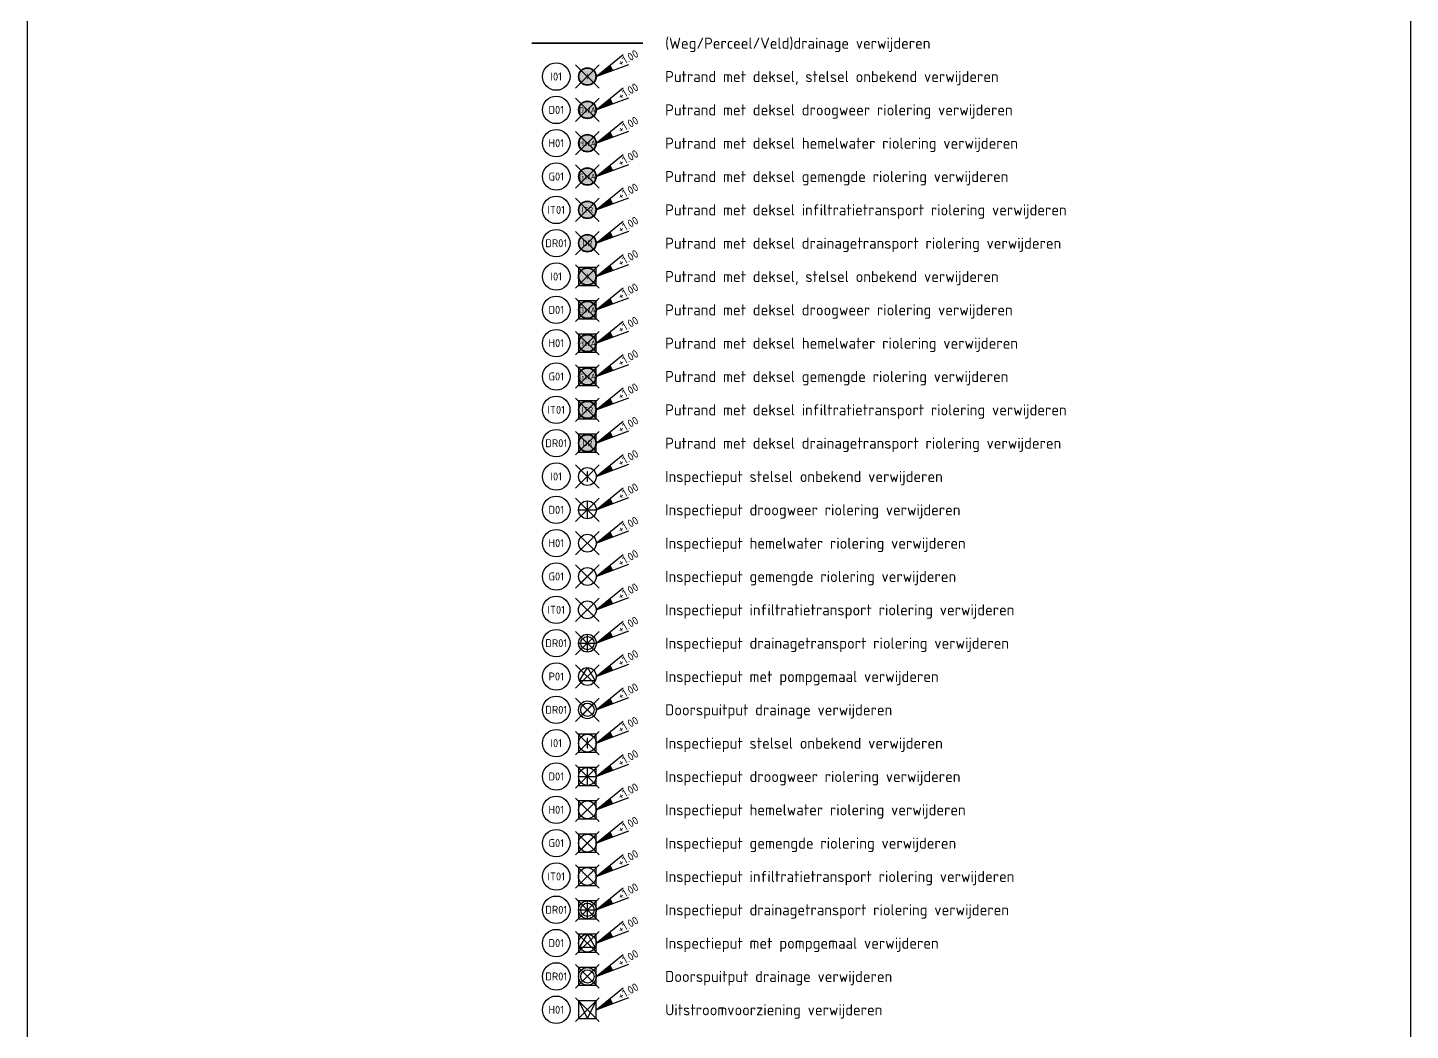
# Model space of a CAD drawing. Header units: metres. Extents: x 3957 to 4309, y 1331 to 1626.
# Drawn here: x 3999.7 to 4061.9, y 1447.8 to 1493 of the extents above; entities that cross this region are included whole.
import ezdxf
from ezdxf.enums import TextEntityAlignment as Align

# ---------------------------------------------------------------- set-up
doc = ezdxf.new("R2010")
doc.units = ezdxf.units.M
for name, color, linetype, lineweight in [('V-WE-RI-DRAINAGE_DRAIN-G', 90, 'V-RI-DRAINAGE-SO', 35), ('V-WE-RI-DRAINAGE_PUT-S', 90, 'Continuous', 25), ('V-WE-RI-DRAINAGE_PUTDEKSELNIVEAU-S', 90, 'Continuous', 25), ('V-WE-RI-DRAINAGE_PUTNUMMER-S', 90, 'Continuous', 25), ('V-WE-RI-DRAINAGE_RIOOLPUT_DEKSEL-S', 90, 'Continuous', 25), ('V-WE-RI-DRAINAGE_RIOOLPUT_INSPECTIEPUT-S', 90, 'Continuous', 25), ('V-WE-RI-DWA_PUTDEKSELNIVEAU-S', 20, 'Continuous', 25), ('V-WE-RI-DWA_PUTNUMMER-S', 20, 'Continuous', 25), ('V-WE-RI-DWA_RIOOLPUT_DEKSEL-S', 20, 'Continuous', 25), ('V-WE-RI-DWA_RIOOLPUT_INSPECTIEPUT-S', 20, 'Continuous', 25), ('V-WE-RI-DWA_RIOOLPUT_POMPPUT-S', 20, 'Continuous', 25), ('V-WE-RI-GWA_PUTDEKSELNIVEAU-S', 30, 'Continuous', 25), ('V-WE-RI-GWA_PUTNUMMER-S', 30, 'Continuous', 25), ('V-WE-RI-GWA_RIOOLPUT_DEKSEL-S', 30, 'Continuous', 25), ('V-WE-RI-GWA_RIOOLPUT_INSPECTIEPUT-S', 30, 'Continuous', 25), ('V-WE-RI-HWA_PUTDEKSELNIVEAU-S', 150, 'Continuous', 25), ('V-WE-RI-HWA_PUTNUMMER-S', 150, 'Continuous', 25), ('V-WE-RI-HWA_RIOOLPUT_DEKSEL-S', 150, 'Continuous', 25), ('V-WE-RI-HWA_RIOOLPUT_INSPECTIEPUT-S', 150, 'Continuous', 25), ('V-WE-RI-HWA_UITLAATCONSTRUCTIE-S', 150, 'Continuous', 25), ('V-WE-RI-ITR_PUTDEKSELNIVEAU-S', 140, 'Continuous', 25), ('V-WE-RI-ITR_PUTNUMMER-S', 140, 'Continuous', 25), ('V-WE-RI-ITR_RIOOLPUT_DEKSEL-S', 140, 'Continuous', 25), ('V-WE-RI-ITR_RIOOLPUT_INSPECTIEPUT-S', 140, 'Continuous', 25), ('V-WE-RI-OVERIG_PUTDEKSELNIVEAU-S', 10, 'Continuous', 25), ('V-WE-RI-OVERIG_PUTNUMMER-S', 10, 'Continuous', 25), ('V-WE-RI-OVERIG_RIOOLPUT_DEKSEL-S', 10, 'Continuous', 25), ('V-WE-RI-OVERIG_RIOOLPUT_INSPECTIE-S', 10, 'Continuous', 25), ('X-XX-AL-LEGENDA-T25', 7, 'Continuous', 25)]:
    doc.layers.add(name, color=color, linetype=linetype, lineweight=lineweight)
doc.styles.add('NLCS-ISO', font='NLCS-ISO.ttf')
doc.styles.add('NLCS-ISO-ANNOTATIEF-T25', font='NLCS-ISO.ttf', dxfattribs={"height": 2.5})
doc.linetypes.add('V-RI-DRAINAGE-SO', pattern='A,3,[24,NLCS.SHX,S=1,R=0,X=0,Y=0],3,-1.8,1.8,-1.8,2.4,-1.8,1.8,-1.8', length=19.2)

# ---------------------------------------------------------------- blocks, each defined once
blk = doc.blocks.new('V-SRI-PUT_DEKSEL_OVERIG-SO')
at = {"true_color": 0xffffff}
h = blk.add_hatch(color=7, dxfattribs=at)
h.dxf.hatch_style = 1
h.paths.add_polyline_path([(-2, -2), (2, -2), (2, 2), (-2, 2)])
for p, q in [((-2.65, -2.65), (2.65, 2.65)), ((2.65, -2.65), (-2.65, 2.65))]:
    blk.add_line(p, q)
at = {"flags": 128}
blk.add_lwpolyline([(-2, -2), (2, -2), (2, 2), (-2, 2)], close=True, dxfattribs=at)
for radius in [2, 1.9]:
    blk.add_circle((0, 0), radius)
at = {"style": 'NLCS-ISO'}
blk.add_text('I', height=1.3, dxfattribs=at).set_placement((0, -0.01), align=Align.MIDDLE_CENTER)
blk = doc.blocks.new('V-SRI-UITSTROOMVOORZIENING-SO')
for p, q in [((-2.65, -2.65), (2.65, 2.65)), ((2.65, -2.65), (-2.65, 2.65))]:
    blk.add_line(p, q)
at = {"flags": 128}
blk.add_lwpolyline([(-2, -2), (2, -2), (2, 2), (-2, 2)], close=True, dxfattribs=at)
blk.add_lwpolyline([(-2, 2), (0, -2), (2, 2)], dxfattribs=at)
blk = doc.blocks.new('SRI-PUTDEKSELHOOGTE-SO')
h = blk.add_hatch(color=256)
h.dxf.hatch_style = 1
h.paths.add_polyline_path([(0, 0), (3.66, 1.37), (3.02, 2.49)])
for p, q in [((0, 0), (6.04, 4.97)), ((0, 0), (7.32, 2.74)), ((3.02, 2.49), (3.66, 1.37))]:
    blk.add_line(p, q)
at = {"style": 'NLCS-ISO'}
blk.add_attdef('PUTHGT', text='', height=1.8, rotation=30, dxfattribs=at).set_placement((5.02, 2.93), align=Align.MIDDLE_LEFT)
blk = doc.blocks.new('SRI-PUTNUMMER-SO')
blk.add_circle((0, 0), 3.09)
at = {"style": 'NLCS-ISO'}
blk.add_attdef('PUTNR', text='', height=1.8, dxfattribs=at).set_placement((0, 0), align=Align.MIDDLE_CENTER)
blk = doc.blocks.new('V-SRI-PUT_INSPECTIE_01-SO')
for p, q in [((-2.65, -2.65), (2.65, 2.65)), ((2.65, -2.65), (-2.65, 2.65))]:
    blk.add_line(p, q)
blk.add_circle((0, 0), 2)
at = {"style": 'NLCS-ISO'}
blk.add_text('I', height=2.5, dxfattribs=at).set_placement((0, -0.01), align=Align.MIDDLE_CENTER)
blk = doc.blocks.new('V-SRI-PUT_DWA_01-SO')
for p, q in [((-2.65, -2.65), (2.65, 2.65)), ((2.65, -2.65), (-2.65, 2.65)), ((-2, 0), (2, 0)), ((0, -2), (0, 2))]:
    blk.add_line(p, q)
blk.add_circle((0, 0), 2)
blk = doc.blocks.new('V-SRI-PUT_HWA_01-SO')
for p, q in [((-2.65, -2.65), (2.65, 2.65)), ((2.65, -2.65), (-2.65, 2.65))]:
    blk.add_line(p, q)
blk.add_circle((0, 0), 2)
blk = doc.blocks.new('V-SRI-PUT_GWA_01-SO')
for p, q in [((-2.65, -2.65), (2.65, 2.65)), ((2.65, -2.65), (-2.65, 2.65)), ((-1.41, -1.41), (1.41, 1.41))]:
    blk.add_line(p, q)
blk.add_circle((0, 0), 2)
blk = doc.blocks.new('V-SRI-PUT_ITR_01-SO')
for p, q in [((-2.65, -2.65), (2.65, 2.65)), ((2.65, -2.65), (-2.65, 2.65))]:
    blk.add_line(p, q)
for centre, radius in [((0, 0), 2), ((-1.75, 0.25), 0.004), ((-1.5, 0.75), 0.004), ((-1.25, 1.25), 0.004), ((-1.25, 0.25), 0.004), ((-1, 0.75), 0.004), ((-0.75, 1.25), 0.004), ((-0.75, 0.25), 0.004), ((-0.5, 1.75), 0.004), ((-0.5, 0.75), 0.004), ((-0.25, 1.25), 0.004), ((-0.25, 0.25), 0.004), ((0, 1.75), 0.004), ((0, 0.75), 0.004), ((0.25, 1.25), 0.004), ((0.25, 0.25), 0.004), ((0.5, 1.75), 0.004), ((0.5, 0.75), 0.004), ((0.75, 1.25), 0.004), ((0.75, 0.25), 0.004), ((1, 0.75), 0.004), ((1.25, 1.25), 0.004), ((1.25, 0.25), 0.004), ((1.5, 0.75), 0.004), ((1.75, 0.25), 0.004), ((-1.75, -0.75), 0.004), ((-1.5, -0.25), 0.004), ((-1.5, -1.25), 0.004), ((-1.25, -0.75), 0.004), ((-1, -0.25), 0.004), ((-1, -1.25), 0.004), ((-0.75, -0.75), 0.004), ((-0.75, -1.75), 0.004), ((-0.5, -0.25), 0.004), ((-0.5, -1.25), 0.004), ((-0.25, -0.75), 0.004), ((-0.25, -1.75), 0.004), ((0, -0.25), 0.004), ((0, -1.25), 0.004), ((0.25, -0.75), 0.004), ((0.25, -1.75), 0.004), ((0.5, -0.25), 0.004), ((0.5, -1.25), 0.004), ((0.75, -0.75), 0.004), ((0.75, -1.75), 0.004), ((1, -0.25), 0.004), ((1, -1.25), 0.004), ((1.25, -0.75), 0.004), ((1.5, -0.25), 0.004), ((1.5, -1.25), 0.004), ((1.75, -0.75), 0.004)]:
    blk.add_circle(centre, radius)
blk = doc.blocks.new('V-SRI-PUT_DRAIN_01-SO')
for p, q in [((-2.65, -2.65), (2.65, 2.65)), ((2.65, -2.65), (-2.65, 2.65)), ((-2, 0), (2, 0)), ((0, -2), (0, 2))]:
    blk.add_line(p, q)
for radius in [2, 1.5]:
    blk.add_circle((0, 0), radius)
blk = doc.blocks.new('V-SRI-PUT_POMPPUT_01-SO')
for p, q in [((-2.65, -2.65), (2.65, 2.65)), ((2.65, -2.65), (-2.65, 2.65)), ((-1.74, -0.98), (0, 2)), ((0, 2), (1.74, -0.98)), ((1.74, -0.98), (-1.74, -0.98))]:
    blk.add_line(p, q)
blk.add_circle((0, 0), 2)
blk = doc.blocks.new('V-SRI-PUT_DRAIN_DOORSPUIT_01-SO')
for p, q in [((-2.65, -2.65), (2.65, 2.65)), ((2.65, -2.65), (-2.65, 2.65)), ((-1.41, -1.41), (1.41, 1.41))]:
    blk.add_line(p, q)
for radius in [2, 1.5]:
    blk.add_circle((0, 0), radius)
blk = doc.blocks.new('V-SRI-PUT_DEKSEL_OVERIG_01-SO')
at = {"true_color": 0xffffff}
h = blk.add_hatch(color=7, dxfattribs=at)
h.dxf.hatch_style = 1
edge = h.paths.add_edge_path()
edge.add_arc((0, 0), 2, 0, 360)
for p, q in [((-2.65, -2.65), (2.65, 2.65)), ((2.65, -2.65), (-2.65, 2.65))]:
    blk.add_line(p, q)
for radius in [2, 1.9]:
    blk.add_circle((0, 0), radius)
at = {"style": 'NLCS-ISO'}
blk.add_text('I', height=1.3, dxfattribs=at).set_placement((0, -0.01), align=Align.MIDDLE_CENTER)
blk = doc.blocks.new('V-SRI-PUT_DEKSEL_DWA_01-SO')
at = {"true_color": 0xffffff}
h = blk.add_hatch(color=7, dxfattribs=at)
h.dxf.hatch_style = 1
edge = h.paths.add_edge_path()
edge.add_arc((0, 0), 2, 0, 360)
for p, q in [((-2.65, -2.65), (2.65, 2.65)), ((2.65, -2.65), (-2.65, 2.65))]:
    blk.add_line(p, q)
for radius in [2, 1.9]:
    blk.add_circle((0, 0), radius)
at = {"style": 'NLCS-ISO'}
blk.add_text('DWA', height=1.3, dxfattribs=at).set_placement((0, -0.01), align=Align.MIDDLE_CENTER)
blk = doc.blocks.new('V-SRI-PUT_DEKSEL_HWA_01-SO')
at = {"true_color": 0xffffff}
h = blk.add_hatch(color=7, dxfattribs=at)
h.dxf.hatch_style = 1
edge = h.paths.add_edge_path()
edge.add_arc((0, 0), 2, 0, 360)
for p, q in [((-2.65, -2.65), (2.65, 2.65)), ((2.65, -2.65), (-2.65, 2.65))]:
    blk.add_line(p, q)
for radius in [2, 1.9]:
    blk.add_circle((0, 0), radius)
at = {"style": 'NLCS-ISO'}
blk.add_text('HWA', height=1.3, dxfattribs=at).set_placement((0, -0.01), align=Align.MIDDLE_CENTER)
blk = doc.blocks.new('V-SRI-PUT_DEKSEL_GWA_01-SO')
at = {"true_color": 0xffffff}
h = blk.add_hatch(color=7, dxfattribs=at)
h.dxf.hatch_style = 1
edge = h.paths.add_edge_path()
edge.add_arc((0, 0), 2, 0, 360)
for p, q in [((-2.65, -2.65), (2.65, 2.65)), ((2.65, -2.65), (-2.65, 2.65))]:
    blk.add_line(p, q)
for radius in [2, 1.9]:
    blk.add_circle((0, 0), radius)
at = {"style": 'NLCS-ISO'}
blk.add_text('GWA', height=1.3, dxfattribs=at).set_placement((0, -0.01), align=Align.MIDDLE_CENTER)
blk = doc.blocks.new('V-SRI-PUT_DEKSEL_ITR_01-SO')
at = {"true_color": 0xffffff}
h = blk.add_hatch(color=7, dxfattribs=at)
h.dxf.hatch_style = 1
edge = h.paths.add_edge_path()
edge.add_arc((0, 0), 2, 0, 360)
for p, q in [((-2.65, -2.65), (2.65, 2.65)), ((2.65, -2.65), (-2.65, 2.65))]:
    blk.add_line(p, q)
for radius in [2, 1.9]:
    blk.add_circle((0, 0), radius)
at = {"style": 'NLCS-ISO'}
blk.add_text('ITR', height=1.3, dxfattribs=at).set_placement((0, -0.01), align=Align.MIDDLE_CENTER)
blk = doc.blocks.new('V-SRI-PUT_DEKSEL_DRAINAGE_01-SO')
at = {"true_color": 0xffffff}
h = blk.add_hatch(color=7, dxfattribs=at)
h.dxf.hatch_style = 1
edge = h.paths.add_edge_path()
edge.add_arc((0, 0), 2, 0, 360)
for p, q in [((-2.65, -2.65), (2.65, 2.65)), ((2.65, -2.65), (-2.65, 2.65))]:
    blk.add_line(p, q)
for radius in [2, 1.9]:
    blk.add_circle((0, 0), radius)
at = {"style": 'NLCS-ISO'}
blk.add_text('DR', height=1.3, dxfattribs=at).set_placement((0, -0.01), align=Align.MIDDLE_CENTER)
blk = doc.blocks.new('V-SRI-PUT_INSPECTIE-SO')
for p, q in [((-2.65, -2.65), (2.65, 2.65)), ((2.65, -2.65), (-2.65, 2.65))]:
    blk.add_line(p, q)
at = {"flags": 128}
blk.add_lwpolyline([(-2, -2), (2, -2), (2, 2), (-2, 2)], close=True, dxfattribs=at)
blk.add_circle((0, 0), 2)
at = {"style": 'NLCS-ISO'}
blk.add_text('I', height=2.5, dxfattribs=at).set_placement((0, -0.01), align=Align.MIDDLE_CENTER)
blk = doc.blocks.new('V-SRI-PUT_DWA-SO')
for p, q in [((-2.65, -2.65), (2.65, 2.65)), ((2.65, -2.65), (-2.65, 2.65)), ((-2, 0), (2, 0)), ((0, -2), (0, 2))]:
    blk.add_line(p, q)
blk.add_lwpolyline([(-2, -2), (2, -2), (2, 2), (-2, 2)], close=True)
blk.add_circle((0, 0), 2)
blk = doc.blocks.new('V-SRI-PUT_HWA-SO')
for p, q in [((-2.65, -2.65), (2.65, 2.65)), ((2.65, -2.65), (-2.65, 2.65))]:
    blk.add_line(p, q)
blk.add_lwpolyline([(-2, -2), (2, -2), (2, 2), (-2, 2)], close=True)
blk.add_circle((0, 0), 2)
blk = doc.blocks.new('V-SRI-PUT_GWA-SO')
for p, q in [((-2.65, -2.65), (2.65, 2.65)), ((2.65, -2.65), (-2.65, 2.65)), ((-1.41, -1.41), (1.41, 1.41))]:
    blk.add_line(p, q)
blk.add_lwpolyline([(-2, -2), (2, -2), (2, 2), (-2, 2)], close=True)
blk.add_circle((0, 0), 2)
blk = doc.blocks.new('V-SRI-PUT_ITR-SO')
for p, q in [((-2.65, -2.65), (2.65, 2.65)), ((2.65, -2.65), (-2.65, 2.65))]:
    blk.add_line(p, q)
blk.add_lwpolyline([(-2, -2), (2, -2), (2, 2), (-2, 2)], close=True)
for centre, radius in [((0, 0), 2), ((-1.75, 0.25), 0.004), ((-1.5, 0.75), 0.004), ((-1.25, 1.25), 0.004), ((-1.25, 0.25), 0.004), ((-1, 0.75), 0.004), ((-0.75, 1.25), 0.004), ((-0.75, 0.25), 0.004), ((-0.5, 1.75), 0.004), ((-0.5, 0.75), 0.004), ((-0.25, 1.25), 0.004), ((-0.25, 0.25), 0.004), ((0, 1.75), 0.004), ((0, 0.75), 0.004), ((0.25, 1.25), 0.004), ((0.25, 0.25), 0.004), ((0.5, 1.75), 0.004), ((0.5, 0.75), 0.004), ((0.75, 1.25), 0.004), ((0.75, 0.25), 0.004), ((1, 0.75), 0.004), ((1.25, 1.25), 0.004), ((1.25, 0.25), 0.004), ((1.5, 0.75), 0.004), ((1.75, 0.25), 0.004), ((-1.75, -0.75), 0.004), ((-1.5, -0.25), 0.004), ((-1.5, -1.25), 0.004), ((-1.25, -0.75), 0.004), ((-1, -0.25), 0.004), ((-1, -1.25), 0.004), ((-0.75, -0.75), 0.004), ((-0.75, -1.75), 0.004), ((-0.5, -0.25), 0.004), ((-0.5, -1.25), 0.004), ((-0.25, -0.75), 0.004), ((-0.25, -1.75), 0.004), ((0, -0.25), 0.004), ((0, -1.25), 0.004), ((0.25, -0.75), 0.004), ((0.25, -1.75), 0.004), ((0.5, -0.25), 0.004), ((0.5, -1.25), 0.004), ((0.75, -0.75), 0.004), ((0.75, -1.75), 0.004), ((1, -0.25), 0.004), ((1, -1.25), 0.004), ((1.25, -0.75), 0.004), ((1.5, -0.25), 0.004), ((1.5, -1.25), 0.004), ((1.75, -0.75), 0.004)]:
    blk.add_circle(centre, radius)
blk = doc.blocks.new('V-SRI-PUT_DRAIN-SO')
for p, q in [((-2.65, -2.65), (2.65, 2.65)), ((2.65, -2.65), (-2.65, 2.65)), ((-2, 0), (2, 0)), ((0, -2), (0, 2))]:
    blk.add_line(p, q)
blk.add_lwpolyline([(-2, -2), (2, -2), (2, 2), (-2, 2)], close=True)
for radius in [2, 1.5]:
    blk.add_circle((0, 0), radius)
blk = doc.blocks.new('V-SRI-PUT_POMPPUT-SO')
for p, q in [((-2.65, -2.65), (2.65, 2.65)), ((2.65, -2.65), (-2.65, 2.65)), ((-1.74, -0.98), (0, 2)), ((0, 2), (1.74, -0.98)), ((1.74, -0.98), (-1.74, -0.98))]:
    blk.add_line(p, q)
blk.add_lwpolyline([(-2, -2), (2, -2), (2, 2), (-2, 2)], close=True)
blk.add_circle((0, 0), 2)
blk = doc.blocks.new('V-SRI-PUT_DRAIN_DOORSPUIT-SO')
for p, q in [((-2.65, -2.65), (2.65, 2.65)), ((2.65, -2.65), (-2.65, 2.65)), ((-2, -2), (2, 2))]:
    blk.add_line(p, q)
blk.add_lwpolyline([(-2, -2), (2, -2), (2, 2), (-2, 2)], close=True)
for radius in [2, 1.5]:
    blk.add_circle((0, 0), radius)
blk = doc.blocks.new('V-SRI-PUT_DEKSEL_DWA-SO')
at = {"true_color": 0xffffff}
h = blk.add_hatch(color=7, dxfattribs=at)
h.dxf.hatch_style = 1
h.paths.add_polyline_path([(-2, -2), (2, -2), (2, 2), (-2, 2)])
for p, q in [((-2.65, -2.65), (2.65, 2.65)), ((2.65, -2.65), (-2.65, 2.65))]:
    blk.add_line(p, q)
at = {"flags": 128}
blk.add_lwpolyline([(-2, -2), (2, -2), (2, 2), (-2, 2)], close=True, dxfattribs=at)
for radius in [2, 1.9]:
    blk.add_circle((0, 0), radius)
at = {"style": 'NLCS-ISO'}
blk.add_text('DWA', height=1.3, dxfattribs=at).set_placement((0, -0.01), align=Align.MIDDLE_CENTER)
blk = doc.blocks.new('V-SRI-PUT_DEKSEL_DRAINAGE-SO')
at = {"true_color": 0xffffff}
h = blk.add_hatch(color=7, dxfattribs=at)
h.dxf.hatch_style = 1
h.paths.add_polyline_path([(-2, -2), (2, -2), (2, 2), (-2, 2)])
for p, q in [((-2.65, -2.65), (2.65, 2.65)), ((2.65, -2.65), (-2.65, 2.65))]:
    blk.add_line(p, q)
at = {"flags": 128}
blk.add_lwpolyline([(-2, -2), (2, -2), (2, 2), (-2, 2)], close=True, dxfattribs=at)
for radius in [2, 1.9]:
    blk.add_circle((0, 0), radius)
at = {"style": 'NLCS-ISO'}
blk.add_text('DR', height=1.3, dxfattribs=at).set_placement((0, -0.01), align=Align.MIDDLE_CENTER)
blk = doc.blocks.new('V-SRI-PUT_DEKSEL_GWA-SO')
at = {"true_color": 0xffffff}
h = blk.add_hatch(color=7, dxfattribs=at)
h.dxf.hatch_style = 1
h.paths.add_polyline_path([(-2, -2), (2, -2), (2, 2), (-2, 2)])
for p, q in [((-2.65, -2.65), (2.65, 2.65)), ((2.65, -2.65), (-2.65, 2.65))]:
    blk.add_line(p, q)
at = {"flags": 128}
blk.add_lwpolyline([(-2, -2), (2, -2), (2, 2), (-2, 2)], close=True, dxfattribs=at)
for radius in [2, 1.9]:
    blk.add_circle((0, 0), radius)
at = {"style": 'NLCS-ISO'}
blk.add_text('GWA', height=1.3, dxfattribs=at).set_placement((0, -0.01), align=Align.MIDDLE_CENTER)
blk = doc.blocks.new('V-SRI-PUT_DEKSEL_HWA-SO')
at = {"true_color": 0xffffff}
h = blk.add_hatch(color=7, dxfattribs=at)
h.dxf.hatch_style = 1
h.paths.add_polyline_path([(-2, -2), (2, -2), (2, 2), (-2, 2)])
for p, q in [((-2.65, -2.65), (2.65, 2.65)), ((2.65, -2.65), (-2.65, 2.65))]:
    blk.add_line(p, q)
at = {"flags": 128}
blk.add_lwpolyline([(-2, -2), (2, -2), (2, 2), (-2, 2)], close=True, dxfattribs=at)
for radius in [2, 1.9]:
    blk.add_circle((0, 0), radius)
at = {"style": 'NLCS-ISO'}
blk.add_text('HWA', height=1.3, dxfattribs=at).set_placement((0, -0.01), align=Align.MIDDLE_CENTER)
blk = doc.blocks.new('V-SRI-PUT_DEKSEL_ITR-SO')
at = {"true_color": 0xffffff}
h = blk.add_hatch(color=7, dxfattribs=at)
h.dxf.hatch_style = 1
h.paths.add_polyline_path([(-2, -2), (2, -2), (2, 2), (-2, 2)])
for p, q in [((-2.65, -2.65), (2.65, 2.65)), ((2.65, -2.65), (-2.65, 2.65))]:
    blk.add_line(p, q)
at = {"flags": 128}
blk.add_lwpolyline([(-2, -2), (2, -2), (2, 2), (-2, 2)], close=True, dxfattribs=at)
for radius in [2, 1.9]:
    blk.add_circle((0, 0), radius)
at = {"style": 'NLCS-ISO'}
blk.add_text('ITR', height=1.3, dxfattribs=at).set_placement((0, -0.01), align=Align.MIDDLE_CENTER)

msp = doc.modelspace()

# ---------------------------------------------------------------- linework, layer by layer
msp.add_lwpolyline([(3999.697, 1608.349), (4061.914, 1608.349), (4061.914, 1331.11), (3999.697, 1331.11)], close=True)
at = {"layer": 'V-WE-RI-DRAINAGE_DRAIN-G', "flags": 128}
msp.add_lwpolyline([(4022.383, 1492.26), (4027.383, 1492.26)], dxfattribs=at)

# ---------------------------------------------------------------- block references
at = {"layer": 'V-WE-RI-DRAINAGE_PUT-S', "xscale": 0.2, "yscale": 0.2, "zscale": 0.2}
for name, p in [('V-SRI-PUT_DRAIN_DOORSPUIT_01-SO', (4024.883, 1462.26)), ('V-SRI-PUT_DRAIN_DOORSPUIT-SO', (4024.883, 1450.26))]:
    msp.add_blockref(name, p, dxfattribs=at)
at = {"layer": 'V-WE-RI-DRAINAGE_PUTDEKSELNIVEAU-S', "xscale": 0.2, "yscale": 0.2, "zscale": 0.2}
for p in [(4025.283, 1483.26), (4025.283, 1474.26), (4025.283, 1465.26), (4025.283, 1462.26), (4025.283, 1453.26), (4025.283, 1450.26)]:
    msp.add_blockref('SRI-PUTDEKSELHOOGTE-SO', p, dxfattribs=at).add_auto_attribs({'PUTHGT': '+1.00'})
at = {"layer": 'V-WE-RI-DRAINAGE_PUTNUMMER-S', "xscale": 0.2, "yscale": 0.2, "zscale": 0.2}
for p in [(4023.483, 1483.26), (4023.483, 1474.26), (4023.483, 1465.26), (4023.483, 1462.26), (4023.483, 1453.26), (4023.483, 1450.26)]:
    msp.add_blockref('SRI-PUTNUMMER-SO', p, dxfattribs=at).add_auto_attribs({'PUTNR': 'DR01'})
at = {"layer": 'V-WE-RI-DRAINAGE_RIOOLPUT_DEKSEL-S', "xscale": 0.2, "yscale": 0.2, "zscale": 0.2}
for name, p in [('V-SRI-PUT_DEKSEL_DRAINAGE_01-SO', (4024.883, 1483.26)), ('V-SRI-PUT_DEKSEL_DRAINAGE-SO', (4024.883, 1474.26))]:
    msp.add_blockref(name, p, dxfattribs=at)
at = {"layer": 'V-WE-RI-DRAINAGE_RIOOLPUT_INSPECTIEPUT-S', "xscale": 0.2, "yscale": 0.2, "zscale": 0.2}
for name, p in [('V-SRI-PUT_DRAIN_01-SO', (4024.883, 1465.26)), ('V-SRI-PUT_DRAIN-SO', (4024.883, 1453.26))]:
    msp.add_blockref(name, p, dxfattribs=at)
at = {"layer": 'V-WE-RI-DWA_PUTDEKSELNIVEAU-S', "xscale": 0.2, "yscale": 0.2, "zscale": 0.2}
for p in [(4025.283, 1489.26), (4025.283, 1480.26), (4025.283, 1471.26), (4025.283, 1463.76), (4025.283, 1459.26), (4025.283, 1451.76)]:
    msp.add_blockref('SRI-PUTDEKSELHOOGTE-SO', p, dxfattribs=at).add_auto_attribs({'PUTHGT': '+1.00'})
at = {"layer": 'V-WE-RI-DWA_PUTNUMMER-S', "xscale": 0.2, "yscale": 0.2, "zscale": 0.2}
for p, values in [((4023.483, 1489.26), {'PUTNR': 'D01'}), ((4023.483, 1480.26), {'PUTNR': 'D01'}), ((4023.483, 1471.26), {'PUTNR': 'D01'}), ((4023.483, 1463.76), {'PUTNR': 'P01'}), ((4023.483, 1459.26), {'PUTNR': 'D01'}), ((4023.483, 1451.76), {'PUTNR': 'D01'})]:
    msp.add_blockref('SRI-PUTNUMMER-SO', p, dxfattribs=at).add_auto_attribs(values)
at = {"layer": 'V-WE-RI-DWA_RIOOLPUT_DEKSEL-S', "xscale": 0.2, "yscale": 0.2, "zscale": 0.2}
for name, p in [('V-SRI-PUT_DEKSEL_DWA_01-SO', (4024.883, 1489.26)), ('V-SRI-PUT_DEKSEL_DWA-SO', (4024.883, 1480.26))]:
    msp.add_blockref(name, p, dxfattribs=at)
at = {"layer": 'V-WE-RI-DWA_RIOOLPUT_INSPECTIEPUT-S', "xscale": 0.2, "yscale": 0.2, "zscale": 0.2}
for name, p in [('V-SRI-PUT_DWA_01-SO', (4024.883, 1471.26)), ('V-SRI-PUT_DWA-SO', (4024.883, 1459.26))]:
    msp.add_blockref(name, p, dxfattribs=at)
at = {"layer": 'V-WE-RI-DWA_RIOOLPUT_POMPPUT-S', "xscale": 0.2, "yscale": 0.2, "zscale": 0.2}
for name, p in [('V-SRI-PUT_POMPPUT_01-SO', (4024.883, 1463.76)), ('V-SRI-PUT_POMPPUT-SO', (4024.883, 1451.76))]:
    msp.add_blockref(name, p, dxfattribs=at)
at = {"layer": 'V-WE-RI-GWA_PUTDEKSELNIVEAU-S', "xscale": 0.2, "yscale": 0.2, "zscale": 0.2}
for p in [(4025.283, 1486.26), (4025.283, 1477.26), (4025.283, 1468.26), (4025.283, 1456.26)]:
    msp.add_blockref('SRI-PUTDEKSELHOOGTE-SO', p, dxfattribs=at).add_auto_attribs({'PUTHGT': '+1.00'})
at = {"layer": 'V-WE-RI-GWA_PUTNUMMER-S', "xscale": 0.2, "yscale": 0.2, "zscale": 0.2}
for p in [(4023.483, 1486.26), (4023.483, 1477.26), (4023.483, 1468.26), (4023.483, 1456.26)]:
    msp.add_blockref('SRI-PUTNUMMER-SO', p, dxfattribs=at).add_auto_attribs({'PUTNR': 'G01'})
at = {"layer": 'V-WE-RI-GWA_RIOOLPUT_DEKSEL-S', "xscale": 0.2, "yscale": 0.2, "zscale": 0.2}
for name, p in [('V-SRI-PUT_DEKSEL_GWA_01-SO', (4024.883, 1486.26)), ('V-SRI-PUT_DEKSEL_GWA-SO', (4024.883, 1477.26))]:
    msp.add_blockref(name, p, dxfattribs=at)
at = {"layer": 'V-WE-RI-GWA_RIOOLPUT_INSPECTIEPUT-S', "xscale": 0.2, "yscale": 0.2, "zscale": 0.2}
for name, p in [('V-SRI-PUT_GWA_01-SO', (4024.883, 1468.26)), ('V-SRI-PUT_GWA-SO', (4024.883, 1456.26))]:
    msp.add_blockref(name, p, dxfattribs=at)
at = {"layer": 'V-WE-RI-HWA_PUTDEKSELNIVEAU-S', "xscale": 0.2, "yscale": 0.2, "zscale": 0.2}
for p in [(4025.283, 1487.76), (4025.283, 1478.76), (4025.283, 1469.76), (4025.283, 1457.76), (4025.283, 1448.76)]:
    msp.add_blockref('SRI-PUTDEKSELHOOGTE-SO', p, dxfattribs=at).add_auto_attribs({'PUTHGT': '+1.00'})
at = {"layer": 'V-WE-RI-HWA_PUTNUMMER-S', "xscale": 0.2, "yscale": 0.2, "zscale": 0.2}
for p in [(4023.483, 1487.76), (4023.483, 1478.76), (4023.483, 1469.76), (4023.483, 1457.76), (4023.483, 1448.76)]:
    msp.add_blockref('SRI-PUTNUMMER-SO', p, dxfattribs=at).add_auto_attribs({'PUTNR': 'H01'})
at = {"layer": 'V-WE-RI-HWA_RIOOLPUT_DEKSEL-S', "xscale": 0.2, "yscale": 0.2, "zscale": 0.2}
for name, p in [('V-SRI-PUT_DEKSEL_HWA_01-SO', (4024.883, 1487.76)), ('V-SRI-PUT_DEKSEL_HWA-SO', (4024.883, 1478.76))]:
    msp.add_blockref(name, p, dxfattribs=at)
at = {"layer": 'V-WE-RI-HWA_RIOOLPUT_INSPECTIEPUT-S', "xscale": 0.2, "yscale": 0.2, "zscale": 0.2}
for name, p in [('V-SRI-PUT_HWA_01-SO', (4024.883, 1469.76)), ('V-SRI-PUT_HWA-SO', (4024.883, 1457.76))]:
    msp.add_blockref(name, p, dxfattribs=at)
at = {"layer": 'V-WE-RI-HWA_UITLAATCONSTRUCTIE-S', "xscale": 0.2, "yscale": 0.2, "zscale": 0.2}
msp.add_blockref('V-SRI-UITSTROOMVOORZIENING-SO', (4024.883, 1448.76), dxfattribs=at)
at = {"layer": 'V-WE-RI-ITR_PUTDEKSELNIVEAU-S', "xscale": 0.2, "yscale": 0.2, "zscale": 0.2}
for p in [(4025.282, 1484.759), (4025.282, 1475.759), (4025.282, 1466.759), (4025.282, 1454.759)]:
    msp.add_blockref('SRI-PUTDEKSELHOOGTE-SO', p, dxfattribs=at).add_auto_attribs({'PUTHGT': '+1.00'})
at = {"layer": 'V-WE-RI-ITR_PUTNUMMER-S', "xscale": 0.2, "yscale": 0.2, "zscale": 0.2}
for p in [(4023.482, 1484.759), (4023.482, 1475.759), (4023.482, 1466.759), (4023.482, 1454.759)]:
    msp.add_blockref('SRI-PUTNUMMER-SO', p, dxfattribs=at).add_auto_attribs({'PUTNR': 'IT01'})
at = {"layer": 'V-WE-RI-ITR_RIOOLPUT_DEKSEL-S', "xscale": 0.2, "yscale": 0.2, "zscale": 0.2}
for name, p in [('V-SRI-PUT_DEKSEL_ITR_01-SO', (4024.883, 1484.76)), ('V-SRI-PUT_DEKSEL_ITR-SO', (4024.883, 1475.76))]:
    msp.add_blockref(name, p, dxfattribs=at)
at = {"layer": 'V-WE-RI-ITR_RIOOLPUT_INSPECTIEPUT-S', "xscale": 0.2, "yscale": 0.2, "zscale": 0.2}
for name, p in [('V-SRI-PUT_ITR_01-SO', (4024.882, 1466.759)), ('V-SRI-PUT_ITR-SO', (4024.882, 1454.759))]:
    msp.add_blockref(name, p, dxfattribs=at)
at = {"layer": 'V-WE-RI-OVERIG_PUTDEKSELNIVEAU-S', "xscale": 0.2, "yscale": 0.2, "zscale": 0.2}
for p in [(4025.283, 1490.76), (4025.283, 1481.76), (4025.283, 1472.76), (4025.283, 1460.76)]:
    msp.add_blockref('SRI-PUTDEKSELHOOGTE-SO', p, dxfattribs=at).add_auto_attribs({'PUTHGT': '+1.00'})
at = {"layer": 'V-WE-RI-OVERIG_PUTNUMMER-S', "xscale": 0.2, "yscale": 0.2, "zscale": 0.2}
for p in [(4023.483, 1490.76), (4023.483, 1481.76), (4023.483, 1472.76), (4023.483, 1460.76)]:
    msp.add_blockref('SRI-PUTNUMMER-SO', p, dxfattribs=at).add_auto_attribs({'PUTNR': 'I01'})
at = {"layer": 'V-WE-RI-OVERIG_RIOOLPUT_DEKSEL-S', "xscale": 0.2, "yscale": 0.2, "zscale": 0.2}
for name, p in [('V-SRI-PUT_DEKSEL_OVERIG_01-SO', (4024.883, 1490.76)), ('V-SRI-PUT_DEKSEL_OVERIG-SO', (4024.882, 1481.759))]:
    msp.add_blockref(name, p, dxfattribs=at)
at = {"layer": 'V-WE-RI-OVERIG_RIOOLPUT_INSPECTIE-S', "xscale": 0.2, "yscale": 0.2, "zscale": 0.2}
for name, p in [('V-SRI-PUT_INSPECTIE_01-SO', (4024.883, 1472.76)), ('V-SRI-PUT_INSPECTIE-SO', (4024.883, 1460.76))]:
    msp.add_blockref(name, p, dxfattribs=at)

# ---------------------------------------------------------------- texts
at = {"layer": 'X-XX-AL-LEGENDA-T25', "style": 'NLCS-ISO-ANNOTATIEF-T25'}
for s, p in [('(Weg/Perceel/Veld)drainage verwijderen', (4028.383, 1492.01)), ('Putrand met deksel, stelsel onbekend verwijderen', (4028.383, 1490.51)), ('Putrand met deksel droogweer riolering verwijderen', (4028.383, 1489.01)), ('Putrand met deksel hemelwater riolering verwijderen', (4028.383, 1487.51)), ('Putrand met deksel gemengde riolering verwijderen', (4028.383, 1486.01)), ('Putrand met deksel infiltratietransport riolering verwijderen', (4028.383, 1484.51)), ('Putrand met deksel drainagetransport riolering verwijderen', (4028.383, 1483.01)), ('Putrand met deksel, stelsel onbekend verwijderen', (4028.383, 1481.51)), ('Putrand met deksel droogweer riolering verwijderen', (4028.383, 1480.01)), ('Putrand met deksel hemelwater riolering verwijderen', (4028.383, 1478.51)), ('Putrand met deksel gemengde riolering verwijderen', (4028.383, 1477.01)), ('Putrand met deksel infiltratietransport riolering verwijderen', (4028.383, 1475.51)), ('Putrand met deksel drainagetransport riolering verwijderen', (4028.383, 1474.01)), ('Inspectieput stelsel onbekend verwijderen', (4028.383, 1472.51)), ('Inspectieput droogweer riolering verwijderen', (4028.383, 1471.01)), ('Inspectieput hemelwater riolering verwijderen', (4028.383, 1469.51)), ('Inspectieput gemengde riolering verwijderen', (4028.383, 1468.01)), ('Inspectieput infiltratietransport riolering verwijderen', (4028.383, 1466.51)), ('Inspectieput drainagetransport riolering verwijderen', (4028.383, 1465.01)), ('Inspectieput met pompgemaal verwijderen', (4028.383, 1463.51)), ('Doorspuitput drainage verwijderen', (4028.383, 1462.01)), ('Inspectieput stelsel onbekend verwijderen', (4028.383, 1460.51)), ('Inspectieput droogweer riolering verwijderen', (4028.383, 1459.01)), ('Inspectieput hemelwater riolering verwijderen', (4028.383, 1457.51)), ('Inspectieput gemengde riolering verwijderen', (4028.383, 1456.01)), ('Inspectieput infiltratietransport riolering verwijderen', (4028.383, 1454.51)), ('Inspectieput drainagetransport riolering verwijderen', (4028.383, 1453.01)), ('Inspectieput met pompgemaal verwijderen', (4028.383, 1451.51)), ('Doorspuitput drainage verwijderen', (4028.383, 1450.01)), ('Uitstroomvoorziening verwijderen', (4028.383, 1448.51))]:
    msp.add_text(s, height=0.5, dxfattribs=at).set_placement(p)

doc.saveas('drawing.dxf')
